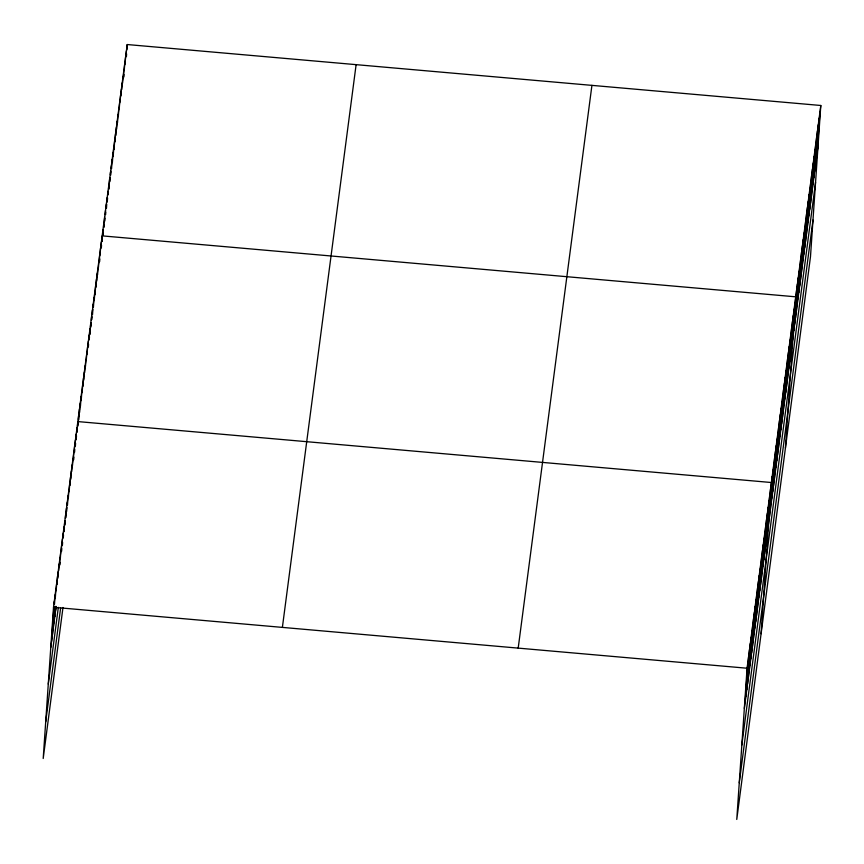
<?xml version="1.0" encoding="UTF-8"?>
<svg xmlns="http://www.w3.org/2000/svg" width="864" height="864" viewBox="0 0 864 864"><rect width="100%" height="100%" fill="white"/><g stroke="black" fill="none" stroke-linecap="round" stroke-linejoin="round"><path stroke-width="1.3" d="M62.986 607.478L43.2 758.516L53.514 607.284L127.235 44.539L820.8 105.484L810.486 256.716L736.765 819.461L747.068 668.228L820.8 105.484M51.581 641.282L53.957 606.452M54.14 603.774L54.324 601.096M52.391 635.094L54.313 606.96M54.497 604.282L55.134 594.907M53.201 628.906L54.67 607.468M55.307 598.093L55.944 588.719M54.011 622.706L55.112 606.636M56.203 590.566L56.754 582.53M54.821 616.518L55.469 607.144M57.013 584.377L57.564 576.331M55.642 610.33L55.912 606.312M57.823 578.178L58.288 571.482M58.73 570.65L59.184 563.954M59.54 564.462L59.994 557.766M59.897 564.97L60.08 562.291M60.35 558.274L60.804 551.578M61.258 550.746L61.625 545.389M61.614 551.254L61.787 548.575M62.068 544.558L62.435 539.19M62.424 545.065L62.608 542.376M62.878 538.358L63.245 533.002M63.32 537.527L63.504 534.848M63.688 532.17L64.055 526.813M64.13 531.338L64.411 527.321M64.595 524.642L64.865 520.625M64.94 525.15L65.221 521.132M65.405 518.454L65.675 514.436M65.848 517.622L66.485 508.248M66.658 511.434L66.928 507.416M67.111 504.738L67.295 502.049M67.468 505.235L68.105 495.86M68.375 497.707L68.915 489.672M69.185 491.519L69.725 483.484M69.995 485.33L70.546 477.295M70.805 479.142L71.356 471.107M71.701 471.614L72.166 464.908M72.522 465.415L72.976 458.719M73.332 459.227L73.786 452.531M73.688 459.734L73.861 457.056M74.228 451.699L74.596 446.342M74.585 452.207L74.768 449.528M75.038 445.511L75.406 440.154M75.395 446.018L75.578 443.34M75.848 439.322L76.216 433.966M76.205 439.83L76.486 435.812M76.756 431.795L77.026 427.766M77.112 432.302L77.296 429.613M77.566 425.596L77.836 421.578L771.401 482.522L761.087 633.755M77.922 426.103L78.192 422.086M78.376 419.407L78.656 415.39M78.732 419.915L79.466 409.201M79.639 412.387L80.276 403.013M80.449 406.199L81.086 396.824M81.259 400.01L81.896 390.625M82.156 392.472L82.706 384.437M82.966 386.284L83.516 378.248M83.776 380.095L84.326 372.06M84.683 372.568L85.136 365.872M85.493 366.379L85.946 359.683M86.303 360.191L86.756 353.484M87.113 353.992L87.577 347.296M88.02 346.464L88.387 341.107M88.376 346.972L88.56 344.293M88.83 340.276L89.197 334.919M89.273 339.444L89.456 336.766M89.64 334.087L90.007 328.73M89.996 334.595L90.266 330.577M90.547 326.56L90.817 322.542M90.893 327.067L91.174 323.05M91.357 320.371L91.627 316.354M91.8 319.54L91.984 316.85M92.167 314.172L92.437 310.154M92.524 314.68L92.88 309.323M93.064 306.644L93.247 303.966M93.42 307.152L94.057 297.778M94.327 299.624L94.867 291.589M95.04 294.775L95.688 285.401M95.947 287.248L96.498 279.212M96.757 281.059L97.308 273.013M97.567 274.86L98.021 268.164M98.474 267.332L98.928 260.636M99.284 261.144L99.738 254.448M99.641 261.652L99.814 258.973M100.094 254.956L100.548 248.26M100.991 247.428L101.358 242.071M101.347 247.936L101.531 245.257M101.801 241.229L102.168 235.872L795.733 296.816L785.419 448.049M102.19 241.553L102.362 238.874M102.643 234.857L103.01 229.5M103.021 235.181L103.205 232.492M103.572 227.135L103.842 223.117M103.95 227.459L104.134 224.78M104.317 222.102L104.674 216.745M104.782 221.076L104.965 218.398M105.235 214.38L105.516 210.362M105.613 214.704L105.797 212.026M106.078 208.008L106.348 203.99M106.456 208.321L106.726 204.304M106.909 201.625L107.179 197.608M107.287 201.949L107.568 197.932M107.741 195.253L108.022 191.236M108.216 194.227L108.4 191.549M108.583 188.87L108.853 184.853M108.961 189.194L109.696 178.481M109.89 181.472L110.16 177.455M110.344 174.776L110.527 172.098M110.722 175.1L111.002 171.083M111.175 168.404L111.359 165.715M111.564 168.718L112.201 159.343M112.396 162.346L113.033 152.96M113.227 155.963L113.864 146.588M114.07 149.591L114.707 140.206M114.988 141.869L115.538 133.834M115.83 135.486L116.381 127.451M116.662 129.114L117.212 121.079M117.504 122.731L118.044 114.696M118.336 116.359L118.886 108.324M119.264 108.637L119.632 103.28M120.096 102.265L120.55 95.569M120.928 95.882L121.392 89.186M121.77 89.51L122.224 82.814M122.602 83.128L123.066 76.432M123.444 76.756L123.898 70.049M123.822 77.069L124.006 74.39M124.362 69.034L124.729 63.677M125.107 64.001L125.572 57.294M126.036 56.279L126.403 50.922M126.414 56.603L126.598 53.924M126.878 49.896L127.235 44.539M745.146 702.227L747.878 662.04M745.956 696.038L748.688 655.852M746.766 689.839L749.509 649.663M747.576 683.651L750.319 643.464M748.386 677.462L751.129 637.276M749.196 671.274L751.939 631.087M750.006 665.086L752.749 624.899M750.816 658.897L753.559 618.71M751.626 652.698L754.369 612.522M752.447 646.51L755.179 606.323M753.257 640.321L755.989 600.134M754.067 634.133L756.799 593.946M754.877 627.944L757.609 587.758M755.687 621.756L758.43 581.569M756.497 615.557L759.24 575.381M757.307 609.368L760.05 569.182M758.117 603.18L760.86 562.993M758.927 596.992L761.67 556.805M759.737 590.803L762.48 550.616M760.547 584.615L763.29 544.428M761.368 578.416L764.1 538.24M762.178 572.227L764.91 532.04M762.988 566.039L765.72 525.852M763.798 559.85L766.541 519.664M764.608 553.662L767.351 513.475M765.418 547.474L768.161 507.287M766.228 541.274L768.971 501.098M767.038 535.086L769.781 494.899M767.848 528.898L770.591 488.711M769.478 516.521L772.211 476.334M770.288 510.332L773.021 470.146M771.098 504.133L773.831 463.957M771.908 497.945L774.641 457.758M772.718 491.756L775.462 451.57M773.528 485.568L776.272 445.381M774.338 479.38L777.082 439.193M775.148 473.191L777.892 433.004M775.958 466.992L778.702 426.816M776.768 460.804L779.512 420.617M777.578 454.615L780.322 414.428M778.399 448.427L781.132 408.24M779.209 442.238L781.942 402.052M780.019 436.05L782.752 395.863M780.829 429.851L783.562 389.675M781.639 423.662L784.382 383.476M782.449 417.474L785.192 377.287M783.259 411.286L786.002 371.099M784.069 405.097L786.812 364.91M784.879 398.909L787.622 358.722M785.689 392.71L788.432 352.534M786.499 386.521L789.242 346.334M787.32 380.333L790.052 340.146M788.13 374.144L790.862 333.958M788.94 367.956L791.672 327.769M789.75 361.768L792.493 321.581M790.56 355.568L793.303 315.392M791.37 349.38L794.113 309.193M792.18 343.192L794.923 303.005M793.832 330.62L796.565 290.444M794.664 324.248L797.407 284.062M795.496 317.866L798.239 277.69M796.338 311.494L799.07 271.307M797.17 305.111L799.913 264.924M798.001 298.739L800.744 258.552M798.844 292.356L801.576 252.169M799.675 285.984L802.418 245.797M800.518 279.601L803.25 239.414M801.349 273.229L804.092 233.042M802.181 266.846L804.924 226.66M803.023 260.474L805.756 220.288M803.855 254.092L806.598 213.905M804.686 247.709L807.43 207.533M805.529 241.337L808.261 201.15M806.36 234.954L809.104 194.778M807.203 228.582L809.935 188.395M808.034 222.199L810.778 182.023M808.866 215.827L811.609 175.64M809.708 209.444L812.441 169.258M810.54 203.072L813.283 162.886M811.372 196.69L814.115 156.503M812.214 190.318L814.946 150.131M813.046 183.935L815.789 143.748M813.877 177.563L816.62 137.376M814.72 171.18L817.463 130.993M815.551 164.808L818.294 124.621M816.394 158.425L819.126 118.238M817.225 152.042L819.968 111.866M50.771 647.471L56.128 606.614M48.276 684.115L58.331 607.36M45.695 721.872L60.62 607.975M282.388 627.394L356.119 64.649M518.195 648.119L591.926 85.374M744.336 708.415L818.057 145.67M741.83 745.06L815.562 182.315M739.26 782.816L812.992 220.072M53.514 607.284L747.068 668.228"/></g></svg>
